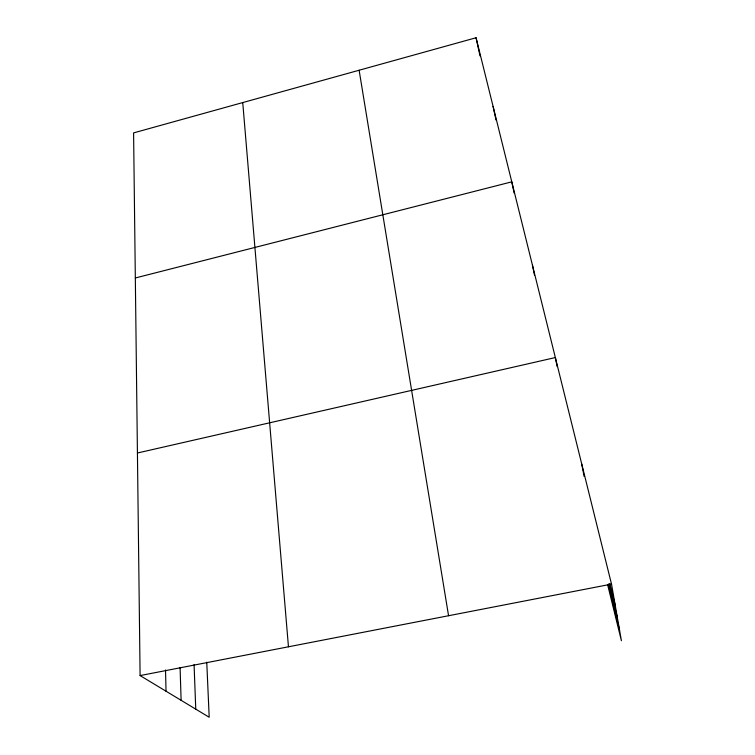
<?xml version="1.0" encoding="UTF-8"?>
<svg xmlns="http://www.w3.org/2000/svg" width="755" height="755" viewBox="0 0 755 755"><rect width="100%" height="100%" fill="white"/><g stroke="black" fill="none" stroke-linecap="round" stroke-linejoin="round"><path stroke-width="1.13" d="M607.756 585.182L621.412 640.731L611.512 584.115L476.065 37.75L133.588 132.899L140.1 675.574L209.192 717.25L206.757 662.201M135.334 277.982L511.786 181.842L514.155 193.101M137.429 453L555.35 357.559L557.162 366.59M140.1 675.574L611.512 584.115M609.88 583.747L615.249 605.482M608.983 583.653L617.411 617.845M608.313 584.379L619.506 629.812M476.065 37.75L479.982 55.879M493.081 106.398L495.997 120.026M532.435 265.128L534.549 275.367M581.746 464.051L584.115 476.443M359.125 70.243L448.564 615.731M242.742 102.567L288.457 646.79M194.073 664.608L195.762 709.153M180.086 667.42L181.115 700.319M165.524 670.015L166.034 691.221"/></g></svg>
